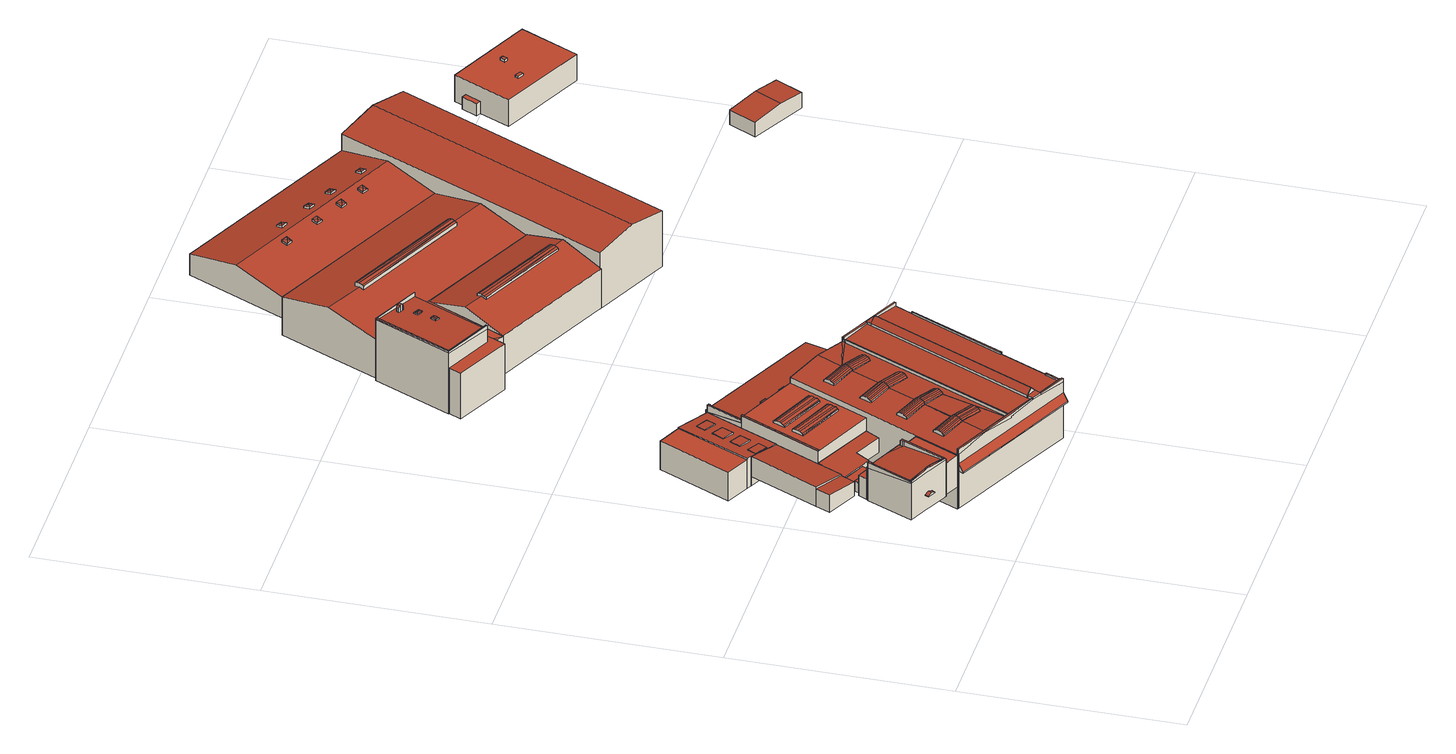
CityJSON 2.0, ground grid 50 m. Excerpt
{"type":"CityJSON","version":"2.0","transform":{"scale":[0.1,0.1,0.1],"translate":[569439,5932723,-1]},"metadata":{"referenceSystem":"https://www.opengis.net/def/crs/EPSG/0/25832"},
"CityObjects":{
"building1":{"type":"Building","attributes":{"Grundfläche 2D":"155.249783","Grundhöhe NN":"5.514"},"children":["building1-1"],"geometry":[{"type":"MultiSurface","lod":"3","boundaries":[[[0,1,2]],[[1,3,2]],[[0,4,5,1]],[[4,6,7,5]],[[6,8,9,10,7]],[[11,12,13,9,8]],[[14,13,12]],[[15,13,14]],[[14,16,17,18,19,20,21,22,15]],[[23,13,15]],[[24,3,1]],[[25,26,27,28,2,3,29,30,31]],[[32,33,34,35,36,37,38,39,40,41,42,43,44,45,46,47,48]],[[49,50,51,52]],[[50,36,35,53,51]],[[49,54,50]],[[54,55,50]],[[56,38,37,57,58,59]],[[60,61,57]],[[57,61,58]],[[62,63,64]],[[65,62,64,66]],[[67,68,69,62,65,70]],[[71,72,73,74,75]],[[76,77,78,79]],[[53,35,34,27,26,25]],[[34,33,28,27]],[[48,2,28,33,32]],[[46,4,0,2,48,47]],[[44,43,42,14,12,11,8,6,4,46,45]],[[41,40,16,14,42]],[[40,39,17,16]],[[38,56,18,17,39]],[[56,59,58,61,80,22,21,20,19,18]],[[22,80,81,23,15]],[[10,9,13,23,81,82,83,84,85,86,24,1,5,7]],[[24,86,54,29,3]],[[51,53,25,31,30,29,54,49,52]],[[79,87,88,54,86,89,90,76]],[[55,54,88,91]],[[60,57,37,36,50,55,91,92,93,64,63,75,74]],[[60,74,94,95,61]],[[80,61,95,96]],[[81,80,96,97]],[[98,99,89,86,85,84,83,82,81,97,100,101]],[[66,64,93,102]],[[70,65,66,102,103]],[[67,70,103,104]],[[68,67,104,105]],[[69,68,105,106]],[[75,63,62,71]],[[107,73,72,71,62,69,106]],[[74,73,107,94]],[[77,76,90,108]],[[78,77,108,109]],[[79,78,109,87]],[[92,110,111,98]],[[107,106,105,104,103,102,93,92,98,101,100,97,96,95,94]]],"semantics":{"surfaces":[{"type":"RoofSurface"},{"type":"WallSurface"},{"type":"GroundSurface"}],"values":[0,0,0,0,0,0,0,0,0,0,0,0,0,0,0,0,0,0,0,0,0,0,0,0,0,1,1,1,1,1,1,1,1,1,1,1,1,1,1,1,1,1,1,1,1,1,1,1,1,1,1,1,1,1,1,1,1,2]}}]},
"building1-1":{"type":"BuildingInstallation","parents":["building1"],"geometry":[{"type":"MultiSurface","lod":"3","boundaries":[[[112,113,114,115]],[[116,117,113,112,118]],[[119,114,113,117,116,120,121,122]],[[115,114,119,123]],[[118,112,115,123,124]],[[116,118,124,120]],[[120,124,123,119,122,121]]],"semantics":{"surfaces":[{"type":"RoofSurface"},{"type":"WallSurface"},{"type":"OuterCeilingSurface"}],"values":[0,0,1,1,1,1,2]}}]},
"building2":{"type":"Building","attributes":{"Grundfläche 2D":"15.905284","Grundhöhe NN":"5.671"},"geometry":[{"type":"Solid","lod":"3","boundaries":[[[[125,126,127,128,129,130,131,132,133]],[[134,135,136,69,68,67,70,137]],[[138,129,128,127,139,140]],[[130,129,138,141]],[[131,130,141,142]],[[131,142,143,132]],[[126,144,139,127]],[[68,69,145,146]],[[67,68,146,147]],[[67,147,144,126,70]],[[70,126,125,137]],[[137,125,133,134]],[[134,133,132,135]],[[135,132,143,148,136]],[[69,136,148,145]],[[139,144,147,146,145,148,143,142,141,138,140]]]],"semantics":{"surfaces":[{"type":"RoofSurface"},{"type":"WallSurface"},{"type":"GroundSurface"}],"values":[[0,0,1,1,1,1,1,1,1,1,1,1,1,1,1,2]]}}]},
"building3":{"type":"Building","attributes":{"Grundfläche 2D":"257.512453","Grundhöhe NN":"5.138"},"geometry":[{"type":"Solid","lod":"3","boundaries":[[[[149,150,151,152,153,154,155,156,157,158,159]],[[160,161,162,163]],[[149,164,165,166,167,168]],[[160,163,169,170]],[[164,149,159]],[[171,154,153,152,151,172,173]],[[155,154,171,174]],[[156,155,174,175]],[[157,156,175,176]],[[159,158,157,176,177,164]],[[161,160,170,178]],[[150,162,161,178,172,151]],[[167,163,162,168]],[[162,150,149,168]],[[165,164,177,179]],[[166,165,179,180]],[[166,180,169,163,167]],[[172,178,170,169,180,179,177,176,175,174,171,173]]]],"semantics":{"surfaces":[{"type":"RoofSurface"},{"type":"WallSurface"},{"type":"GroundSurface"}],"values":[[0,0,0,1,1,1,1,1,1,1,1,1,1,1,1,1,1,2]]}}]},
"building4":{"type":"Building","attributes":{"Grundfläche 2D":"288.179726","Grundhöhe NN":"2.747"},"children":["building4-1","building4-2","building4-3","building4-4"],"geometry":[{"type":"Solid","lod":"3","boundaries":[[[[181,182,183,184,185,186,166]],[[187,188,189,190]],[[183,191,192,189,184]],[[184,189,188,185]],[[185,188,193,194,186]],[[166,186,194,195]],[[182,181,166,195,196]],[[183,182,196,191]],[[190,189,192,197]],[[187,190,197,198]],[[188,187,198,193]],[[197,192,191,196,195,194,193,198]]]],"semantics":{"surfaces":[{"type":"RoofSurface"},{"type":"WallSurface"},{"type":"GroundSurface"}],"values":[[0,0,1,1,1,1,1,1,1,1,1,2]]}}]},
"building4-1":{"type":"BuildingInstallation","parents":["building4"],"geometry":[{"type":"MultiSurface","lod":"3","boundaries":[[[199,200,201,202]],[[202,201,203,204]],[[199,202,204,205]],[[205,206,200,199]],[[206,203,201,200]]],"semantics":{"surfaces":[{"type":"RoofSurface"},{"type":"WallSurface"}],"values":[0,1,1,1,1]}}]},
"building4-2":{"type":"BuildingInstallation","parents":["building4"],"geometry":[{"type":"MultiSurface","lod":"3","boundaries":[[[207,208,209,210]],[[210,209,211,212]],[[207,210,212,213]],[[208,207,213,214]],[[209,208,214,211]]],"semantics":{"surfaces":[{"type":"RoofSurface"},{"type":"WallSurface"}],"values":[0,1,1,1,1]}}]},
"building4-3":{"type":"BuildingInstallation","parents":["building4"],"geometry":[{"type":"MultiSurface","lod":"3","boundaries":[[[215,216,217,218]],[[217,219,220,218]],[[220,221,215,218]],[[221,222,216,215]],[[217,216,222,219]]],"semantics":{"surfaces":[{"type":"RoofSurface"},{"type":"WallSurface"}],"values":[0,1,1,1,1]}}]},
"building4-4":{"type":"BuildingInstallation","parents":["building4"],"geometry":[{"type":"MultiSurface","lod":"3","boundaries":[[[223,224,225,226]],[[226,225,227,228]],[[223,226,228,229]],[[224,223,229,230]],[[225,224,230,227]]],"semantics":{"surfaces":[{"type":"RoofSurface"},{"type":"WallSurface"}],"values":[0,1,1,1,1]}}]},
"building5":{"type":"Building","attributes":{"Grundfläche 2D":"2220.442145","Grundhöhe NN":"-0.001"},"children":["building5-1","building5-2","building5-3","building5-4","building5-5","building5-6","building5-7","building5-8","building5-9","building5-10","building5-11","building5-12","building5-13"],"geometry":[{"type":"MultiSurface","lod":"3","boundaries":[[[231,232,233,234]],[[235,236,233,232]],[[237,234,238]],[[239,236,235,240]],[[241,239,240,242]],[[243,241,242,244]],[[245,243,244,246]],[[247,245,246,248]],[[249,247,248,250]],[[251,231,234,237]],[[252,253,254,255,256,257,258]],[[259,260,261,262,263,264,265]],[[266,259,265,267,268,269]],[[270,271,272,273,274]],[[275,270,274,276]],[[277,275,276,278]],[[279,277,278,280]],[[281,279,280,282]],[[283,281,282,284]],[[285,283,284,286]],[[287,288,285,286,289]],[[290,291,250,248]],[[292,290,248,246]],[[293,292,246,244]],[[294,293,244,242]],[[295,294,242,240]],[[296,295,240,235]],[[297,296,235,232]],[[298,297,232,231]],[[298,251,299]],[[298,231,251]],[[300,301,278,276]],[[302,280,278,301]],[[303,300,276,274]],[[304,303,274,273]],[[282,280,302,305]],[[284,282,305,306]],[[286,284,306,307]],[[289,286,307,308]],[[309,310,311,312]],[[313,314,311,310]],[[315,309,312,316]],[[317,315,316,318]],[[319,317,318,320]],[[321,319,320,322]],[[323,314,313,324]],[[325,323,324,326]],[[327,326,324,328,329]],[[313,330,328,324]],[[331,330,313,310]],[[332,331,310,309]],[[333,332,309,315]],[[334,333,315,317]],[[335,334,317,319]],[[336,337,335,319,321]],[[338,339,340,341]],[[342,339,338,343]],[[344,342,343,345]],[[346,344,345,347]],[[348,346,347,349]],[[350,348,349,351]],[[352,350,351,353]],[[354,355,356,352,353,357]],[[343,358,359,345]],[[360,347,345,359]],[[343,338,361,358]],[[338,341,362]],[[338,362,363,361]],[[360,364,349,347]],[[364,365,351,349]],[[365,366,353,351]],[[357,353,366,367,368,369]],[[370,371,372]],[[373,374,372,375]],[[370,372,374]],[[376,373,375,377]],[[378,376,377,379]],[[380,378,379,381]],[[382,381,383]],[[380,381,382]],[[384,385,386]],[[387,388,386,389]],[[384,386,388]],[[390,387,389,391]],[[392,390,391,393]],[[394,392,393,395]],[[396,395,397]],[[394,395,396]],[[394,396,398]],[[384,388,399]],[[400,401,402,403,404,405,406,407,251,237,408,409,410,411,412,413,414,415,416,417,418,419,420,421,422,423,424,425,426,427,428,429,430,431,432,433,434,435]],[[436,433,432,433]],[[433,432,437,438]],[[439,440,441,442,443,444,445,446,447,448,449,450,451,452,453,454,455]],[[456,443,442]],[[444,457,458,445]],[[459,460,455,454,461,462,463,449,448,464,465,466]],[[467,468,469]],[[469,468,470]],[[417,416,467]],[[416,471,472,468,467]],[[473,474,475,476]],[[437,477,478,479,480,426,425,424,481,482,483,473,476,484,438]],[[485,486,487,488,408,237,489,490,491,492,493,494,402,401,495,496,474,473,497,498,471,416,499,500]],[[501,502,503,504,505,506,507,508,509,510]],[[511,512,513,514]],[[511,514,515,516,517,518],[519,520,521,522,523,524,525,526,527,528,529],[530,531,532,533,534,535,536,537]],[[464,470,468,465]],[[483,482,459,466]],[[490,489,238,234]],[[494,493,492,491,490,234,233,236,239,241,243,245,247,249]],[[251,237,238,489,237]],[[402,494,249,250]],[[255,254,466,465]],[[258,257,256,472,471,498]],[[498,497,258]],[[253,252,497,473]],[[497,252,258]],[[461,538,539,540,267,265,264,263,262,462]],[[267,453,452,451,269,268]],[[450,541,542,543,261,260,259,266,269,451]],[[462,262,261,463]],[[427,426,480,288,287,289]],[[480,479,478,477,271,270,275,277,279,281,283,285,288]],[[432,273,272,271,477,437]],[[299,251,407]],[[407,406,298,299]],[[404,403,291,290,292,293,294,295,296,297,298,406,405]],[[250,291,403,402]],[[304,273,432,431]],[[431,430,429,428,308,307,306,305,302,301,300,303,304]],[[428,427,289,308]],[[318,316,312,311,314,323,325,435,434,322,320]],[[434,433,321,322]],[[325,326,400,435]],[[484,476,475,474,496,495,329,328,330,331,332,333,334,335,337]],[[495,401,400,326,327,329]],[[433,438,484,337,336,321]],[[410,409,341,340]],[[354,357,416,415,414,413,356,355]],[[413,412,411,410,340,339,342,344,346,348,350,352,356]],[[409,408,362,341]],[[363,362,408,488]],[[488,487,486,485,367,366,365,364,360,359,358,361,363]],[[499,416,357,369,368,367,485,500]],[[530,383,381,379,377,375,372,371,532,531]],[[382,383,530,537]],[[382,537,536,535,534,533,370,374,373,376,378,380]],[[371,370,533,532]],[[522,521,520,397,395,393,391,389,386,385]],[[529,398,396,397,520,519]],[[398,529,528,527,526,525,524,399,388,387,390,392,394]],[[522,385,384,399,524,523]],[[422,421,544,545]],[[423,422,545,546,547,548]],[[423,548,547,546,549,550,551,552,441,440,439,455,460,459,482,481,424]],[[442,441,552,551,550,553,456]],[[443,456,553,554]],[[444,443,554,555]],[[457,444,555,556]],[[458,457,556,557]],[[445,458,557,558]],[[559,447,446,445,558,560]],[[561,503,502,501,518,418,417,467,469,470,464,448,447,559,562]],[[563,564,544,421,420,419,418,518,517,565]],[[504,503,561,566]],[[505,504,566,567]],[[506,505,567,568]],[[507,506,568,569]],[[508,507,569,570]],[[512,511,510,509,571]],[[508,572,513,512,571,509]],[[514,513,572,508,570,573,515]],[[517,516,515,573,565]],[[518,501,510,511]],[[553,550,549,546,545,544,564,563,565,573,570,569,568,567,566,561,562,559,560,558,557,556,555,554]]],"semantics":{"surfaces":[{"type":"RoofSurface"},{"type":"WallSurface"},{"type":"GroundSurface"}],"values":[0,0,0,0,0,0,0,0,0,0,0,0,0,0,0,0,0,0,0,0,0,0,0,0,0,0,0,0,0,0,0,0,0,0,0,0,0,0,0,0,0,0,0,0,0,0,0,0,0,0,0,0,0,0,0,0,0,0,0,0,0,0,0,0,0,0,0,0,0,0,0,0,0,0,0,0,0,0,0,0,0,0,0,0,0,0,0,0,0,0,0,0,0,0,0,0,0,0,0,0,0,0,0,0,0,0,0,1,1,1,1,1,1,1,1,1,1,1,1,1,1,1,1,1,1,1,1,1,1,1,1,1,1,1,1,1,1,1,1,1,1,1,1,1,1,1,1,1,1,1,1,1,1,1,1,1,1,1,1,1,1,1,1,1,1,1,1,1,1,1,1,1,1,1,1,2]}}]},
"building5-1":{"type":"BuildingInstallation","parents":["building5"],"geometry":[{"type":"MultiSurface","lod":"3","boundaries":[[[574,575,576,577,578]],[[577,576,442,456]],[[456,443,579,574,578,577]],[[580,575,574,579]]],"semantics":{"surfaces":[{"type":"RoofSurface"},{"type":"WallSurface"}],"values":[0,1,1,1]}}]},
"building5-2":{"type":"BuildingInstallation","parents":["building5"],"geometry":[{"type":"MultiSurface","lod":"3","boundaries":[[[581,582,583,584]],[[457,458,581,584]],[[581,458,445,585,582]],[[583,582,585,586]],[[583,586,444,457,584]]],"semantics":{"surfaces":[{"type":"RoofSurface"},{"type":"WallSurface"}],"values":[0,1,1,1,1]}}]},
"building5-3":{"type":"BuildingInstallation","parents":["building5"],"geometry":[{"type":"MultiSurface","lod":"3","boundaries":[[[539,538,587,588,267,540]],[[538,461,589,590,591,587]],[[460,455,439,592,588,587,591]],[[267,588,592,593,594,453]]],"semantics":{"surfaces":[{"type":"RoofSurface"},{"type":"WallSurface"}],"values":[0,1,1,1]}}]},
"building5-4":{"type":"BuildingInstallation","parents":["building5"],"geometry":[{"type":"MultiSurface","lod":"3","boundaries":[[[595,591,590,596,597,598,599,600]],[[466,254,253,473,425,601,598,597,596,590,589]],[[423,600,599,598,601,422]],[[591,595,600,423,424,481,482,459,460]]],"semantics":{"surfaces":[{"type":"RoofSurface"},{"type":"WallSurface"}],"values":[0,1,1,1]}}]},
"building5-5":{"type":"BuildingInstallation","parents":["building5"],"geometry":[{"type":"MultiSurface","lod":"3","boundaries":[[[602,603,604,605,606,607,608,609,610,611,612]],[[606,605,613,446]],[[607,606,446,447]],[[447,448,464,470,469,467,610,609,608,607]],[[472,256,611,610,467]],[[256,255,465,614,602,612,611]]],"semantics":{"surfaces":[{"type":"RoofSurface"},{"type":"WallSurface"}],"values":[0,1,1,1,1,1]}}]},
"building5-6":{"type":"BuildingInstallation","parents":["building5"],"geometry":[{"type":"MultiSurface","lod":"3","boundaries":[[[593,592,615,616,617]],[[440,441,615,592,439]],[[442,576,616,615,441]],[[576,575,580,594,593,617,616]]],"semantics":{"surfaces":[{"type":"RoofSurface"},{"type":"WallSurface"}],"values":[0,1,1,1]}}]},
"building5-7":{"type":"BuildingInstallation","parents":["building5"],"geometry":[{"type":"MultiSurface","lod":"3","boundaries":[[[618,619,620,621]],[[621,620,622,623]],[[623,624,618,621]],[[624,625,619,618]],[[620,619,625,622]]],"semantics":{"surfaces":[{"type":"RoofSurface"},{"type":"WallSurface"}],"values":[0,1,1,1,1]}}]},
"building5-8":{"type":"BuildingInstallation","parents":["building5"],"geometry":[{"type":"MultiSurface","lod":"3","boundaries":[[[626,627,628,629]],[[629,628,630,631]],[[626,629,631,632]],[[627,626,632,633]],[[628,627,633,630]]],"semantics":{"surfaces":[{"type":"RoofSurface"},{"type":"WallSurface"}],"values":[0,1,1,1,1]}}]},
"building5-9":{"type":"BuildingInstallation","parents":["building5"],"geometry":[{"type":"MultiSurface","lod":"3","boundaries":[[[634,635,636,637]],[[637,636,638,639]],[[634,637,639,640]],[[635,634,640,641]],[[636,635,641,638]]],"semantics":{"surfaces":[{"type":"RoofSurface"},{"type":"WallSurface"}],"values":[0,1,1,1,1]}}]},
"building5-10":{"type":"BuildingInstallation","parents":["building5"],"geometry":[{"type":"MultiSurface","lod":"3","boundaries":[[[572,571,642,643,644,645]],[[572,508,509,571]],[[509,646,642,571]],[[643,642,646,647]],[[647,506,644,643]],[[506,507,645,644]],[[507,508,572,645]]],"semantics":{"surfaces":[{"type":"RoofSurface"},{"type":"WallSurface"}],"values":[0,1,1,1,1,1,1]}}]},
"building5-11":{"type":"BuildingInstallation","parents":["building5"],"geometry":[{"type":"MultiSurface","lod":"3","boundaries":[[[648,649,650,651,652,653,654,655]],[[651,650,515,516]],[[652,651,516,656,511,512,655,654,653]],[[512,513,648,655]],[[513,514,515,650,649,648]]],"semantics":{"surfaces":[{"type":"RoofSurface"},{"type":"WallSurface"}],"values":[0,1,1,1,1]}}]},
"building5-12":{"type":"BuildingInstallation","parents":["building5"],"geometry":[{"type":"MultiSurface","lod":"3","boundaries":[[[657,658,659,261,543,542,541,660,661]],[[660,541,450,613,605,604,661]],[[661,604,603,658,657]],[[261,659,658,603,602,614,463]]],"semantics":{"surfaces":[{"type":"RoofSurface"},{"type":"WallSurface"}],"values":[0,1,1,1]}}]},
"building5-13":{"type":"BuildingInstallation","parents":["building5"],"geometry":[{"type":"MultiSurface","lod":"3","boundaries":[[[662,663,664,665,552,548]],[[548,552,551,547]],[[662,548,547,666]],[[664,663,662,666,667,665]],[[552,665,667,551]],[[547,551,667,666]]],"semantics":{"surfaces":[{"type":"RoofSurface"},{"type":"WallSurface"},{"type":"OuterCeilingSurface"}],"values":[0,1,1,1,1,2]}}]},
"building6":{"type":"Building","attributes":{"Grundfläche 2D":"392.158958","Grundhöhe NN":"-0.001"},"children":["building6-1","building6-2","building6-3"],"geometry":[{"type":"Solid","lod":"3","boundaries":[[[[668,669,670]],[[668,670,671,672,673,674,675,676]],[[677,678,679,680,681]],[[682,683,684,685,686,687,688,689]],[[690,686,685]],[[691,692,693,694,695,696,697]],[[698,699,671,670]],[[699,700,672,671]],[[700,701,702,674,673,672]],[[702,680,675,674]],[[676,675,680,679]],[[668,676,679,678]],[[678,677,669,668]],[[670,669,677,698]],[[686,690,703,704]],[[688,687,686,704,705]],[[689,688,705,706]],[[698,689,706,707,699]],[[700,699,707,708]],[[702,701,700,708,709,693,692]],[[684,683,682,689,698,677,681,680,702,692,691]],[[697,685,684,691]],[[694,693,709,710]],[[695,694,710,711]],[[697,696,695,711,703,690,685]],[[705,704,703,711,710,709,708,707,706]]]],"semantics":{"surfaces":[{"type":"RoofSurface"},{"type":"WallSurface"},{"type":"GroundSurface"}],"values":[[0,0,0,0,0,0,1,1,1,1,1,1,1,1,1,1,1,1,1,1,1,1,1,1,1,2]]}}]},
"building6-1":{"type":"BuildingInstallation","parents":["building6"],"geometry":[{"type":"MultiSurface","lod":"3","boundaries":[[[712,713,714,715]],[[716,713,712,717]],[[718,716,717,719]],[[715,714,720,721]],[[712,715,721,722]],[[717,712,722,723]],[[719,717,723,724]],[[718,719,724,725]],[[716,718,725,726]],[[713,716,726,727]],[[714,713,727,720]]],"semantics":{"surfaces":[{"type":"RoofSurface"},{"type":"WallSurface"}],"values":[0,0,0,1,1,1,1,1,1,1,1]}}]},
"building6-2":{"type":"BuildingInstallation","parents":["building6"],"geometry":[{"type":"MultiSurface","lod":"3","boundaries":[[[728,729,730]],[[730,729,731]],[[732,733,729,728]],[[733,734,735,729]],[[736,735,734]],[[731,735,736]],[[735,731,729]],[[737,738,728,730]],[[738,739,740,741,734,733,732,728]],[[741,742,736,734]],[[736,742,737,730,731]]],"semantics":{"surfaces":[{"type":"RoofSurface"},{"type":"WallSurface"}],"values":[0,0,0,0,0,0,0,1,1,1,1]}}]},
"building6-3":{"type":"BuildingInstallation","parents":["building6"],"geometry":[{"type":"MultiSurface","lod":"3","boundaries":[[[743,744,745,746,747]],[[747,746,748]],[[749,750,745,744]],[[751,748,746,745,750]],[[747,752,753,744,743]],[[753,754,755,750,749,744]],[[750,755,756,748,751]],[[756,752,747,748]]],"semantics":{"surfaces":[{"type":"RoofSurface"},{"type":"WallSurface"}],"values":[0,0,0,0,1,1,1,1]}}]},
"building7":{"type":"Building","attributes":{"Grundfläche 2D":"1909.668432","Grundhöhe NN":"0.684"},"geometry":[{"type":"MultiSurface","lod":"3","boundaries":[[[757,758,759,760]],[[757,761,762,763,758]],[[761,764,765]],[[761,765,762]],[[766,767,768,765,764]],[[769,765,768]],[[770,765,769]],[[762,765,770]],[[771,759,758]],[[772,773,774,775]],[[776,777,772,775,778,779]],[[780,776,779,781]],[[782,780,781,783]],[[780,782,784]],[[776,780,785]],[[776,785,777]],[[773,772,786]],[[787,788,789,790,791,792,793,794,795]],[[796,790,789,797,798,799,800,801,802,794,793,803,804,805]],[[806,805,804]],[[807,808,809,810,811,812,813,814,815,816,817]],[[813,818,819,820,821,808,807,822,823,814]],[[760,795,794,802,766,764,761,757]],[[766,802,801,800,798,769,768,767]],[[769,798,797,789,788,771,758,763,762,770]],[[771,788,787,795,760,759]],[[781,779,778,775,774,809,808,821,783]],[[819,784,782,783,821,820]],[[784,819,818,813,812,811,786,772,777,785,780]],[[809,774,773,786,811,810]],[[824,803,793,792,825,826]],[[827,806,804,803,824,828]],[[829,791,790,796,830,831]],[[792,791,829,825]],[[832,822,807,817,816,805,806,827]],[[823,822,832,833]],[[814,823,833,830,796,815]],[[815,796,805,816]],[[832,827,828,824,826,825,829,831,830,833]]],"semantics":{"surfaces":[{"type":"RoofSurface"},{"type":"WallSurface"},{"type":"GroundSurface"}],"values":[0,0,0,0,0,0,0,0,0,0,0,0,0,0,0,0,0,0,0,0,0,0,1,1,1,1,1,1,1,1,1,1,1,1,1,1,1,1,2]}}]},
"building8":{"type":"Building","attributes":{"Grundfläche 2D":"1260.663001","Grundhöhe NN":"4.988"},"children":["building8-1","building8-2","building8-3","building8-4","building8-5","building8-6","building8-7","building8-8"],"geometry":[{"type":"Solid","lod":"3","boundaries":[[[[834,835,836,837]],[[791,835,834,792]],[[837,836,838,839]],[[792,834,837,839,840]],[[791,792,840,841]],[[838,836,835,791,841]],[[840,839,838,841]]]],"semantics":{"surfaces":[{"type":"RoofSurface"},{"type":"WallSurface"},{"type":"GroundSurface"}],"values":[[0,0,1,1,1,1,2]]}}]},
"building8-1":{"type":"BuildingInstallation","parents":["building8"],"geometry":[{"type":"MultiSurface","lod":"3","boundaries":[[[842,843,844]],[[844,843,845]],[[846,843,842]],[[845,843,846]],[[847,848,842,844]],[[848,849,846,842]],[[849,850,845,846]],[[850,847,844,845]]],"semantics":{"surfaces":[{"type":"RoofSurface"},{"type":"WallSurface"}],"values":[0,0,0,0,1,1,1,1]}}]},
"building8-2":{"type":"BuildingInstallation","parents":["building8"],"geometry":[{"type":"MultiSurface","lod":"3","boundaries":[[[851,852,853,854]],[[854,853,855]],[[856,853,852]],[[855,853,856]],[[857,858,859,852,851,854]],[[859,860,856,852]],[[860,861,855,856]],[[861,857,854,855]]],"semantics":{"surfaces":[{"type":"RoofSurface"},{"type":"WallSurface"}],"values":[0,0,0,0,1,1,1,1]}}]},
"building8-3":{"type":"BuildingInstallation","parents":["building8"],"geometry":[{"type":"MultiSurface","lod":"3","boundaries":[[[862,863,864]],[[864,863,865]],[[866,863,862]],[[865,863,866]],[[867,868,862,864]],[[868,869,866,862]],[[869,870,865,866]],[[870,867,864,865]]],"semantics":{"surfaces":[{"type":"RoofSurface"},{"type":"WallSurface"}],"values":[0,0,0,0,1,1,1,1]}}]},
"building8-4":{"type":"BuildingInstallation","parents":["building8"],"geometry":[{"type":"MultiSurface","lod":"3","boundaries":[[[871,872,873]],[[873,872,874]],[[875,872,871]],[[874,872,875]],[[871,873,876,877]],[[875,871,877,878]],[[878,879,874,875]],[[879,876,873,874]]],"semantics":{"surfaces":[{"type":"RoofSurface"},{"type":"WallSurface"}],"values":[0,0,0,0,1,1,1,1]}}]},
"building8-5":{"type":"BuildingInstallation","parents":["building8"],"geometry":[{"type":"MultiSurface","lod":"3","boundaries":[[[880,881,882]],[[882,881,883]],[[884,881,880]],[[883,881,884]],[[885,886,880,882]],[[886,887,884,880]],[[887,888,883,884]],[[888,885,882,883]]],"semantics":{"surfaces":[{"type":"RoofSurface"},{"type":"WallSurface"}],"values":[0,0,0,0,1,1,1,1]}}]},
"building8-6":{"type":"BuildingInstallation","parents":["building8"],"geometry":[{"type":"MultiSurface","lod":"3","boundaries":[[[889,890,891]],[[891,890,892]],[[893,894,890,889]],[[892,890,894]],[[895,896,889,891]],[[896,897,898,894,893,889]],[[898,899,892,894]],[[899,895,891,892]]],"semantics":{"surfaces":[{"type":"RoofSurface"},{"type":"WallSurface"}],"values":[0,0,0,0,1,1,1,1]}}]},
"building8-7":{"type":"BuildingInstallation","parents":["building8"],"geometry":[{"type":"MultiSurface","lod":"3","boundaries":[[[900,901,902]],[[902,901,903]],[[904,901,900]],[[903,901,904]],[[905,906,900,902]],[[906,907,904,900]],[[907,908,903,904]],[[908,905,902,903]]],"semantics":{"surfaces":[{"type":"RoofSurface"},{"type":"WallSurface"}],"values":[0,0,0,0,1,1,1,1]}}]},
"building8-8":{"type":"BuildingInstallation","parents":["building8"],"geometry":[{"type":"MultiSurface","lod":"3","boundaries":[[[909,910,911]],[[911,910,912]],[[913,910,909]],[[912,910,913]],[[914,915,909,911]],[[915,916,913,909]],[[916,917,912,913]],[[917,914,911,912]]],"semantics":{"surfaces":[{"type":"RoofSurface"},{"type":"WallSurface"}],"values":[0,0,0,0,1,1,1,1]}}]},
"building9":{"type":"Building","attributes":{"Grundfläche 2D":"1613.253292","Grundhöhe NN":"0.350"},"children":["building9-1","building9-2"],"geometry":[{"type":"MultiSurface","lod":"3","boundaries":[[[918,919,920,921,922],[923,924,925,926,927],[928,929,930,931]],[[932,933,934,935,936,937,938,939,940]],[[941,942,943,944]],[[945,946,947,948]],[[949,950,945,948,951,952,953]],[[936,935,922,921]],[[935,934,933,919,918,922]],[[933,932,920,919]],[[932,936,921,920]],[[941,944,954,955]],[[942,941,955,956]],[[943,942,956,957]],[[940,939,958,959]],[[937,936,932,940,959,960]],[[938,937,960,961]],[[946,945,950,962,963]],[[944,943,957,958,939,938,961,964,947,946,963,954]],[[951,948,947,964,965]],[[966,967,962,950,949,953,952,951,965,968]],[[958,957,956,955,954,963,962,967,966,968,965,964,961,960,959]]],"semantics":{"surfaces":[{"type":"RoofSurface"},{"type":"WallSurface"},{"type":"GroundSurface"}],"values":[0,0,0,0,0,1,1,1,1,1,1,1,1,1,1,1,1,1,1,2]}}]},
"building9-1":{"type":"BuildingInstallation","parents":["building9"],"geometry":[{"type":"MultiSurface","lod":"3","boundaries":[[[969,970,971]],[[971,970,972]],[[973,970,969]],[[972,970,973]],[[969,971,931,930]],[[973,969,930,929]],[[972,973,929,928]],[[971,972,928,931]]],"semantics":{"surfaces":[{"type":"RoofSurface"},{"type":"WallSurface"}],"values":[0,0,0,0,1,1,1,1]}}]},
"building9-2":{"type":"BuildingInstallation","parents":["building9"],"geometry":[{"type":"MultiSurface","lod":"3","boundaries":[[[974,975,976]],[[976,975,977]],[[978,975,974]],[[979,977,975,978]],[[974,976,925,924]],[[978,974,924,923]],[[926,977,979,978,923,927]],[[976,977,926,925]]],"semantics":{"surfaces":[{"type":"RoofSurface"},{"type":"WallSurface"}],"values":[0,0,0,0,1,1,1,1]}}]},
"building10":{"type":"Building","attributes":{"Grundfläche 2D":"102.786800","Grundhöhe NN":"5.719"},"geometry":[{"type":"Solid","lod":"3","boundaries":[[[[980,981,982,983]],[[984,981,980,985]],[[983,982,986,987]],[[985,980,983,987,988]],[[984,985,988,989]],[[986,982,981,984,989]],[[988,987,986,989]]]],"semantics":{"surfaces":[{"type":"RoofSurface"},{"type":"WallSurface"},{"type":"GroundSurface"}],"values":[[0,0,1,1,1,1,2]]}}]},
"building11":{"type":"Building","attributes":{"Grundfläche 2D":"331.997881","Grundhöhe NN":"5.518"},"children":["building11-1","building11-2"],"geometry":[{"type":"Solid","lod":"3","boundaries":[[[[990,991,992,993]],[[994,995,996,997]],[[997,996,998,999]],[[994,997,999,1000]],[[995,994,1000,1001]],[[990,993,1002,1003]],[[991,990,1003,1004]],[[995,1001,1005,992,991,1004,998,996]],[[993,992,1005,1002]],[[1004,1003,1002,1005,1001,1000,999,998]]]],"semantics":{"surfaces":[{"type":"RoofSurface"},{"type":"WallSurface"},{"type":"GroundSurface"}],"values":[[0,0,1,1,1,1,1,1,1,2]]}}]},
"building11-1":{"type":"BuildingInstallation","parents":["building11"],"geometry":[{"type":"MultiSurface","lod":"3","boundaries":[[[1006,1007,1008,1009]],[[1009,1008,1010,1011]],[[1006,1009,1011,1012]],[[1007,1006,1012,1013]],[[1008,1007,1013,1010]]],"semantics":{"surfaces":[{"type":"RoofSurface"},{"type":"WallSurface"}],"values":[0,1,1,1,1]}}]},
"building11-2":{"type":"BuildingInstallation","parents":["building11"],"geometry":[{"type":"MultiSurface","lod":"3","boundaries":[[[1014,1015,1016,1017]],[[1017,1016,1018,1019]],[[1014,1017,1019,1020]],[[1015,1014,1020,1021]],[[1016,1015,1021,1018]]],"semantics":{"surfaces":[{"type":"RoofSurface"},{"type":"WallSurface"}],"values":[0,1,1,1,1]}}]}
},
"vertices":[
[82,206,166],[119,183,161],[121,188,160],[124,185,160],[80,207,166],[78,202,166],[73,210,167],[71,206,167],[71,211,167],[59,211,165],[69,207,167],[61,215,165],[60,216,165],[22,229,161],[24,233,160],[20,235,160],[68,329,160],[70,328,160],[73,333,160],[71,334,160],[71,335,160],[68,336,160],[67,336,160],[18,230,160],[122,181,160],[165,291,160],[163,286,160],[162,285,160],[165,284,160],[170,288,160],[169,289,160],[167,290,160],[162,277,148],[165,284,147],[162,285,147],[163,286,147],[130,311,146],[96,327,146],[71,330,147],[70,328,148],[68,329,148],[64,320,149],[24,233,157],[60,216,157],[61,215,157],[73,210,157],[80,207,157],[82,206,157],[121,188,157],[169,289,146],[167,295,146],[167,290,147],[167,290,146],[165,291,147],[170,288,146],[172,292,146],[73,333,147],[74,337,146],[71,335,147],[71,334,147],[70,339,146],[68,336,147],[105,348,92],[96,327,92],[130,311,93],[141,350,92],[147,348,92],[113,358,92],[108,360,92],[103,349,92],[115,362,92],[105,348,116],[103,349,116],[79,359,116],[70,339,116],[96,327,116],[124,185,144],[162,168,144],[209,269,144],[169,286,144],[67,336,147],[18,230,158],[69,207,158],[71,206,158],[78,202,158],[119,183,158],[122,181,158],[169,286,65],[170,288,65],[122,181,65],[124,185,65],[172,292,65],[169,293,65],[130,311,65],[70,339,65],[68,336,65],[67,336,65],[18,230,65],[118,183,65],[119,183,65],[69,207,65],[71,206,65],[147,348,65],[115,362,65],[113,358,65],[108,360,65],[103,349,65],[79,359,65],[162,168,65],[209,269,65],[169,293,113],[118,183,113],
[64,197,110],[69,207,110],[59,211,106],[55,201,106],[78,202,106],[71,206,109],[73,193,106],[59,211,104],[78,202,104],[71,206,104],[69,207,104],[55,201,104],[73,193,104],
[112,364,91],[115,362,91],[141,350,91],[141,351,91],[150,369,91],[96,393,91],[87,373,91],[91,371,91],[111,362,91],[111,362,92],[91,371,92],[84,357,92],[112,364,92],[150,369,67],[141,350,67],[141,351,67],[96,393,67],[87,373,67],[91,371,67],[115,362,67],[103,349,67],[108,360,67],[113,358,67],[84,357,67],
[119,446,99],[98,401,95],[94,394,94],[96,393,94],[150,369,94],[170,361,94],[185,391,98],[251,360,98],[265,391,101],[127,456,101],[124,458,101],[8,403,106],[82,369,96],[98,401,96],[23,436,106],[124,458,99],[172,561,99],[98,596,111],[23,436,111],[98,401,99],[23,436,61],[8,403,61],[170,361,61],[94,394,61],[96,393,61],[185,391,61],[251,360,61],[265,391,61],[124,458,61],[82,369,61],[172,561,61],[98,596,61],
[113,588,108],[172,561,100],[250,730,100],[164,770,112],[87,602,112],[98,597,111],[32,628,109],[87,602,109],[164,770,109],[109,795,109],[250,730,37],[164,770,37],[87,602,37],[98,597,37],[98,596,37],[172,561,37],[109,795,37],[32,628,37],
[174,639,107],[143,653,110],[132,629,110],[163,615,107],[132,629,108],[163,615,104],[174,639,104],[143,653,108],
[194,683,107],[164,697,110],[151,670,110],[181,656,107],[151,670,108],[181,656,104],[194,683,104],[164,697,108],
[212,721,107],[182,735,110],[172,715,110],[203,701,107],[172,715,108],[203,701,104],[212,721,104],[182,735,108],
[157,595,106],[123,610,110],[114,590,110],[147,575,106],[114,590,108],[147,575,104],[157,595,104],[123,610,108],
[364,390,159],[363,387,162],[417,362,156],[418,364,153],[362,384,164],[416,359,158],[366,391,157],[419,366,152],[414,355,159],[360,380,165],[412,352,160],[358,377,166],[411,348,159],[357,373,165],[409,345,158],[355,370,164],[408,342,156],[354,367,162],[406,339,153],[353,364,159],[365,391,157],[505,498,155],[320,96,155],[323,95,155],[509,500,155],[507,501,155],[506,499,155],[505,499,155],[581,454,175],[579,455,174],[569,459,162],[390,76,162],[391,75,163],[401,71,174],[402,70,175],[592,449,163],[414,65,162],[416,69,162],[593,448,162],[334,183,156],[335,186,153],[282,210,159],[281,211,159],[280,208,162],[332,180,158],[278,205,164],[331,176,159],[277,202,165],[329,173,160],[275,198,166],[327,169,159],[273,194,165],[326,166,158],[272,191,164],[324,163,156],[270,188,162],[271,185,159],[323,160,153],[269,185,159],[300,392,156],[299,389,153],[301,395,158],[303,398,159],[304,402,160],[306,406,159],[308,409,158],[309,412,156],[310,415,153],[311,417,151],[224,230,158],[223,227,159],[221,223,160],[226,233,156],[227,236,153],[219,219,159],[218,216,158],[216,213,156],[215,210,153],[317,288,166],[319,292,165],[265,317,159],[263,314,160],[321,295,164],[267,321,158],[316,285,165],[262,310,159],[314,281,164],[260,307,158],[313,278,162],[259,303,156],[311,276,159],[257,301,153],[268,324,156],[322,299,162],[269,326,153],[323,301,159],[324,301,159],[376,274,156],[377,276,153],[374,270,158],[373,267,159],[371,263,160],[370,260,159],[368,256,158],[367,253,156],[312,275,159],[365,251,153],[396,457,162],[342,482,156],[341,480,153],[395,455,159],[343,485,158],[397,460,164],[345,489,159],[399,464,165],[346,492,160],[400,467,166],[348,496,159],[402,471,165],[350,499,158],[404,474,164],[351,502,156],[405,477,162],[392,487,157],[386,489,157],[352,505,153],[406,480,159],[451,435,158],[453,439,159],[454,442,160],[450,432,156],[395,454,159],[448,429,153],[456,446,159],[458,449,158],[459,452,156],[460,455,153],[424,472,157],[421,473,158],[311,527,137],[206,576,133],[204,573,136],[307,519,140],[310,524,138],[202,568,138],[304,513,140],[199,561,138],[302,507,140],[196,556,138],[300,502,138],[194,551,136],[298,500,137],[193,548,133],[191,527,133],[184,530,133],[183,528,136],[286,473,140],[289,479,138],[181,522,138],[283,467,140],[178,516,138],[281,461,140],[175,510,138],[278,457,138],[173,505,136],[215,483,135],[172,503,133],[277,454,137],[290,481,137],[323,301,157],[324,301,157],[353,364,157],[299,389,150],[300,392,150],[309,412,150],[310,415,150],[311,417,150],[395,454,157],[395,455,157],[341,480,150],[342,482,150],[351,502,150],[352,505,150],[386,489,154],[392,487,155],[406,480,157],[434,539,157],[352,577,147],[209,269,147],[162,168,147],[162,167,147],[163,166,147],[163,165,147],[244,127,157],[246,130,157],[271,185,157],[269,185,157],[215,210,150],[216,213,150],[226,233,150],[227,236,150],[281,211,157],[311,276,157],[257,301,150],[269,326,150],[313,278,157],[282,210,157],[312,275,157],[408,51,156],[470,22,151],[474,20,151],[475,23,151],[491,61,151],[542,171,151],[642,390,151],[660,429,151],[662,433,151],[586,468,157],[579,455,157],[592,449,156],[593,448,156],[416,69,156],[414,65,156],[401,71,157],[395,57,157],[492,60,151],[544,170,151],[644,389,151],[321,91,152],[385,62,156],[391,75,156],[390,76,156],[569,459,156],[511,504,152],[509,500,152],[323,95,152],[508,505,149],[509,500,148],[510,504,148],[511,504,148],[506,499,148],[507,501,149],[320,96,148],[370,260,151],[368,256,151],[367,253,151],[335,186,151],[326,166,151],[324,163,151],[323,160,151],[318,92,148],[321,91,148],[323,95,148],[365,251,151],[460,455,151],[451,435,151],[450,432,151],[448,429,151],[419,366,151],[418,364,151],[416,359,151],[409,345,151],[408,342,151],[406,339,151],[377,276,151],[371,263,151],[505,498,148],[505,499,148],[421,473,155],[424,472,155],[352,577,114],[508,505,114],[510,504,114],[553,596,101],[258,735,101],[255,728,102],[250,730,102],[212,647,113],[215,646,113],[214,643,114],[214,643,130],[215,646,130],[212,647,130],[172,561,130],[124,458,130],[127,456,130],[265,391,134],[352,577,134],[215,483,132],[172,503,130],[183,528,130],[184,530,130],[191,527,131],[290,481,133],[289,479,133],[286,473,133],[283,467,133],[281,461,133],[277,454,133],[193,548,130],[194,551,130],[206,576,130],[311,527,133],[310,524,133],[304,513,133],[302,507,133],[298,500,133],[391,75,162],[401,71,162],[402,70,162],[592,449,162],[581,454,162],[579,455,162],[162,167,10],[163,166,10],[163,165,10],[163,165,105],[163,165,125],[321,91,10],[474,20,10],[474,20,105],[474,20,125],[492,60,10],[491,61,10],[542,171,10],[544,170,10],[644,389,10],[642,390,10],[662,433,10],[660,429,10],[510,504,10],[511,504,10],[209,269,10],[162,168,10],[265,391,10],[553,596,10],[258,735,10],[255,728,10],[250,730,10],[212,647,10],[215,646,119],[212,647,119],[124,458,10],
[489,62,155],[472,25,155],[475,23,155],[492,60,155],[491,61,155],[489,62,151],[472,25,151],
[644,389,155],[641,390,155],[540,172,155],[544,170,155],[641,390,151],[540,172,151],
[385,62,161],[408,51,161],[386,65,156],[386,65,160],[385,62,160],[408,51,160],[409,54,160],[409,54,156],
[321,91,160],[323,95,160],[320,96,160],[164,168,160],[163,166,160],[163,165,160],[164,168,147],
[574,469,160],[575,471,160],[598,461,160],[597,459,160],[660,429,160],[662,433,160],[511,504,160],[510,504,160],[508,505,160],[507,501,160],[509,500,160],[597,459,156],[574,469,156],
[474,20,160],[475,23,160],[472,25,160],
[309,620,115],[294,627,115],[286,611,117],[302,604,117],[286,611,113],[302,604,113],[309,620,111],[294,627,111],
[363,594,115],[347,601,115],[340,586,117],[356,578,117],[340,586,113],[356,578,113],[363,594,111],[347,601,111],
[419,568,115],[406,575,115],[400,562,117],[413,556,117],[400,562,113],[413,556,113],[419,568,111],[406,575,111],
[251,725,119],[253,724,119],[255,728,119],[250,730,119],[251,725,102],[253,724,102],
[212,647,132],[172,561,132],[124,458,132],[127,456,132],[174,557,132],[175,559,132],[214,643,132],[215,646,132],[176,562,130],
[585,467,161],[575,471,161],[574,469,161],[597,459,161],[598,461,161],
[157,153,107],[316,79,107],[464,10,107],[468,8,107],[157,153,105],[468,8,105],
[323,1460,167],[435,1409,167],[436,1411,166],[321,1464,167],[239,1285,167],[240,1284,167],[353,1232,167],[354,1235,167],[243,1286,167],[435,1409,157],[323,1460,163],[243,1286,163],[354,1235,157],[358,1244,157],[435,1409,119],[379,1290,116],[358,1244,115],[375,1236,115],[397,1209,115],[440,1302,117],[481,1391,119],[436,1411,119],[369,1223,115],[358,1244,125],[353,1232,125],[240,1284,125],[227,1256,125],[356,1195,125],[369,1223,125],[375,1236,125],[436,1411,157],[321,1464,164],[239,1285,164],[240,1284,163],[353,1232,157],[369,1223,10],[397,1209,10],[481,1391,10],[436,1411,10],[321,1464,10],[239,1285,10],[240,1284,10],[227,1256,10],[356,1195,10],
[366,1423,176],[369,1430,176],[365,1430,171],[363,1425,171],[376,1428,176],[373,1420,176],[378,1425,171],[376,1419,171],[365,1430,161],[363,1425,161],[366,1423,160],[373,1420,160],[376,1419,160],[378,1425,160],[376,1428,160],[369,1430,160],
[365,1385,162],[371,1387,163],[369,1394,162],[373,1392,162],[369,1383,162],[375,1380,162],[379,1379,162],[377,1385,163],[383,1387,162],[369,1394,160],[365,1385,160],[369,1383,159],[375,1380,159],[379,1379,159],[383,1387,159],
[356,1347,162],[354,1343,162],[360,1345,163],[362,1350,163],[360,1356,162],[369,1351,162],[358,1341,162],[363,1338,162],[368,1347,162],[360,1356,159],[354,1343,159],[358,1341,159],[363,1338,159],[369,1351,159],
[467,1543,148],[747,1414,148],[501,1533,146],[469,1547,146],[464,1537,150],[744,1408,150],[744,1409,150],[461,1530,148],[741,1403,148],[459,1526,146],[461,1525,146],[466,1523,146],[739,1397,146],[741,1402,148],[748,1418,146],[706,1184,149],[519,1277,147],[493,1289,147],[490,1284,149],[703,1179,150],[704,1180,150],[488,1279,150],[487,1278,150],[701,1173,149],[485,1272,149],[513,1254,147],[483,1268,147],[698,1168,147],[704,1179,150],[708,1189,147],[501,1533,138],[748,1418,138],[744,1409,140],[829,1369,140],[881,1482,113],[427,1693,113],[374,1579,140],[464,1537,140],[469,1547,138],[776,1255,113],[744,1408,140],[739,1397,138],[717,1407,137],[466,1523,138],[461,1525,138],[459,1526,138],[321,1464,113],[436,1411,113],[482,1392,113],[481,1391,113],[440,1302,145],[488,1279,145],[493,1289,142],[519,1277,142],[708,1189,142],[706,1184,143],[704,1180,145],[735,1166,145],[776,1255,116],[482,1392,116],[481,1391,116],[704,1179,144],[698,1168,141],[513,1254,141],[483,1268,141],[397,1209,116],[691,1073,116],[321,1464,17],[427,1693,17],[374,1579,17],[481,1391,17],[436,1411,17],[881,1482,17],[776,1255,17],[829,1369,17],[397,1209,17],[691,1073,17],
[480,1807,140],[935,1597,140],[987,1710,113],[533,1921,113],[987,1710,60],[533,1921,60],[427,1693,60],[881,1482,60],
[642,1749,142],[652,1754,141],[648,1763,138],[662,1756,138],[656,1743,142],[648,1763,134],[642,1749,137],[656,1743,137],[662,1756,134],
[727,1719,140],[724,1711,142],[734,1716,141],[730,1725,138],[744,1718,138],[737,1705,142],[730,1725,134],[727,1719,135],[724,1711,137],[737,1705,137],[744,1718,134],
[585,1723,138],[595,1726,142],[591,1737,142],[605,1730,142],[599,1717,138],[591,1737,137],[585,1723,134],[599,1717,134],[605,1730,137],
[878,1640,142],[888,1645,141],[884,1653,138],[898,1647,138],[891,1633,142],[884,1653,134],[878,1640,137],[891,1633,137],[898,1647,134],
[812,1619,138],[821,1622,142],[819,1632,142],[832,1626,142],[826,1612,138],[819,1632,137],[812,1619,134],[826,1612,134],[832,1626,137],
[749,1648,138],[758,1651,141],[755,1662,142],[769,1655,142],[755,1645,138],[763,1642,138],[755,1662,137],[749,1648,134],[755,1645,134],[763,1642,134],[769,1655,137],
[676,1682,138],[685,1684,141],[682,1695,142],[696,1689,142],[690,1675,138],[682,1695,137],[676,1682,134],[690,1675,134],[696,1689,137],
[787,1682,142],[797,1686,141],[793,1695,138],[807,1689,138],[801,1675,142],[793,1695,134],[787,1682,137],[801,1675,137],[807,1689,134],
[1136,1501,105],[1133,1494,105],[1157,1483,105],[1177,1527,105],[1153,1538,105],[1163,1513,105],[1151,1518,105],[1157,1529,105],[1168,1524,105],[1165,1518,105],[1158,1504,105],[1153,1493,105],[1142,1498,105],[1147,1509,105],[1157,1483,95],[1133,1494,95],[1136,1501,95],[1153,1538,95],[1177,1527,95],[1192,1560,95],[1151,1579,95],[1050,1360,95],[1091,1341,95],[964,1069,95],[1034,1218,95],[993,1237,95],[923,1088,95],[785,1031,173],[877,989,155],[1173,1625,155],[1081,1667,173],[776,1255,155],[692,1075,155],[987,1710,155],[881,1482,155],[829,1369,155],[923,1088,14],[964,1069,14],[1034,1218,14],[993,1237,14],[1050,1360,14],[1091,1341,14],[1192,1560,14],[1151,1579,14],[692,1075,14],[877,989,14],[1173,1625,14],[987,1710,14],[829,1369,14],[776,1255,14],[881,1482,14],
[1142,1498,112],[1150,1501,115],[1147,1509,112],[1158,1504,112],[1153,1493,112],
[1151,1518,112],[1159,1521,115],[1157,1529,112],[1168,1524,112],[1163,1513,112],[1165,1518,112],
[1390,866,111],[1422,929,111],[1350,966,104],[1318,903,104],[1480,899,106],[1447,836,106],[1350,966,67],[1318,903,67],[1447,836,67],[1480,899,67],
[1494,1452,131],[1293,1545,131],[1231,1412,131],[1432,1318,131],[1252,1487,95],[1263,1482,95],[1280,1518,95],[1269,1523,95],[1280,1518,65],[1269,1523,65],[1252,1487,65],[1263,1482,65],[1432,1318,65],[1494,1452,65],[1293,1545,65],[1231,1412,65],
[1373,1452,137],[1378,1463,137],[1371,1467,137],[1365,1456,137],[1371,1467,131],[1365,1456,131],[1373,1452,131],[1378,1463,131],
[1328,1406,136],[1332,1414,136],[1318,1421,136],[1314,1413,136],[1318,1421,131],[1314,1413,131],[1328,1406,131],[1332,1414,131]
]}
